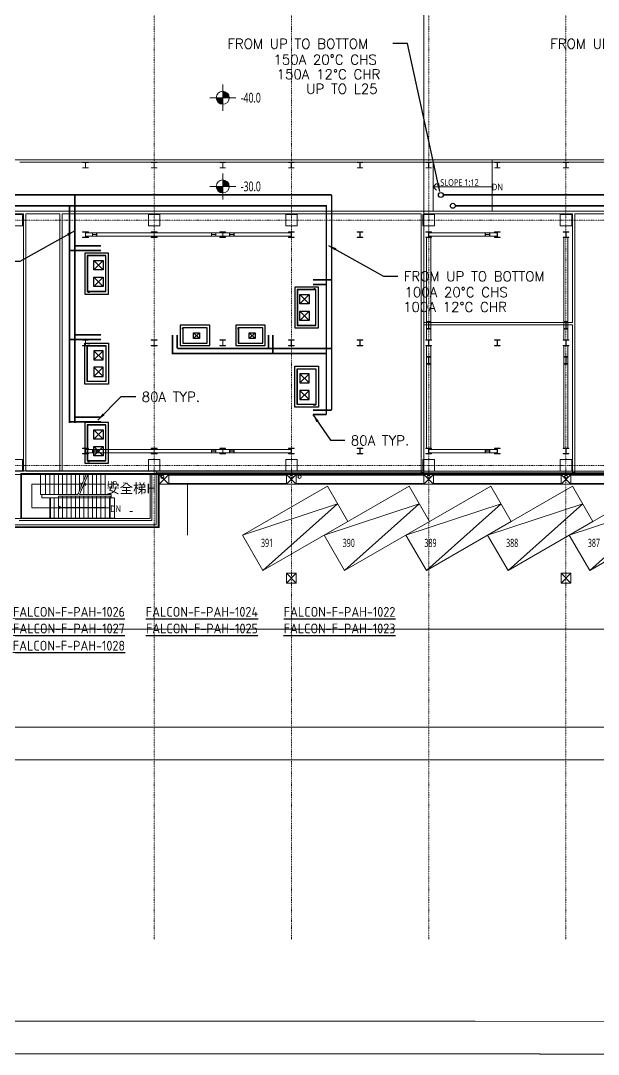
# Model space of a CAD drawing. Extents: x -76427 to 292734, y -42117 to 131250.
# Drawn here: x 68632 to 103981, y -36046 to 27216 of the extents above; entities that cross this region are included whole.
import ezdxf
from ezdxf.enums import TextEntityAlignment as Align

# ---------------------------------------------------------------- set-up
doc = ezdxf.new("R2010")
doc.units = 0
doc.header["$LTSCALE"] = 10
for name, pattern in [('H12PL1$0$CENTERK4', [0.3582, 0.3333, -0.0083, 0.0083, -0.0083]), ('H12PL1$0$JJP_三點線', [0.9, 0.3, -0.15, 0, -0.15, 0, -0.15, 0, -0.15]), ('H12PL1$0$JJP_虛線(退縮線、投影線、地下室範圍、非屬本工程、圖面分區)', [0.45, 0.3, -0.15]), ('H12PL1$0$虛線', [0.846667, 0.423333, -0.423333]), ('XFM2Q05-200k$0$XFM2Q30$0$CENTER', [2, 1.25, -0.25, 0.25, -0.25])]:
    doc.linetypes.add(name, pattern=pattern)
for name, color, linetype in [('H12PL1$0$A-LABEL-HIGH.200K', 252, 'Continuous'), ('H12PL1$0$A-OBJE-2D.200K', 252, 'Continuous'), ('H12PL1$0$A-OBJE-MEP', 252, 'Continuous'), ('H12PL1$0$A-STRS', 252, 'Continuous'), ('H12PL1$0$A-TEXT', 252, 'Continuous'), ('H12PL1$0$A-WALL-EX', 252, 'Continuous'), ('H12PL1$0$A-WALL-IN', 252, 'Continuous'), ('H12PL1$0$A-WALL-IN.200K', 252, 'Continuous'), ('H12PL1$0$A-ZONE', 252, 'Continuous'), ('H12PL1$0$Hattch', 252, 'Continuous'), ('H12PL1$0$L10_14_DOURO', 252, 'Continuous'), ('H12PL1$0$L10_14_DRAN', 252, 'Continuous'), ('H12PL1$0$L10_14_KABE1', 252, 'Continuous'), ('H12PL1$0$L10_14_PKG', 252, 'Continuous'), ('H12PL1$0$L10_14_PKG-NN', 252, 'Continuous'), ('H12PL1$0$L10_14_SIKICHI', 252, 'Continuous'), ('H12PL1$0$L10_14_SITE', 252, 'Continuous'), ('H12PL1$0$L10_14_SUGATA3', 252, 'Continuous'), ('H12PL1$0$S-BEAM-SHOW.200K', 252, 'Continuous'), ('H12PL1$0$S-COL', 252, 'Continuous'), ('H12PL1$0$S-COL.200K', 252, 'Continuous'), ('H12PL1$0$S-FNDN', 252, 'Continuous'), ('H12PL1$0$S-GRID', 252, 'Continuous'), ('H12PL1$0$S-SLAB-SHOW', 252, 'Continuous'), ('H12PL1$0$S-SLAB-SHOW.200K', 252, 'Continuous'), ('H12PL1$0$S-WALL', 252, 'Continuous'), ('XFM2P05-200k$0$M-PIPE-CHWR22', 110, 'Continuous'), ('XFM2P05-200k$0$M-PIPE-CHWS12', 200, 'Continuous'), ('XFM2P05-200k$0$M-PIPE-TEXT', 3, 'Continuous'), ('XFM2P05-200k$0$M-PIPE-TEXT-ARROR', 91, 'Continuous'), ('XFM2Q05-200k$0$M-HVAC-EQUP-TEXT', 4, 'Continuous'), ('XFM2Q05-200k$0$XFM2Q30$0$COL', 8, 'XFM2Q05-200k$0$XFM2Q30$0$CENTER'), ('XFM2Q05-200k$0$XFM2Q30$0$FOUND', 3, 'Continuous'), ('XFM2Q05-200k$0$XFM2Q30$0$M-HVAC-CEQPM', 22, 'Continuous'), ('XFM2Q05-200k$0$XFM2Q30$0$M-HVAC-EQPM', 22, 'Continuous')]:
    doc.layers.add(name, color=color, linetype=linetype)
doc.styles.add('H12PL1$0$Standard', font='', dxfattribs={"width": 0.8})
doc.styles.add('XFM2P05-200k$0$aa-txt', font='simplex.shx', dxfattribs={"bigfont": 'china.shx'})
doc.styles.add('XFM2Q05-200k$0$AA-TXT', font='isocp.shx', dxfattribs={"width": 0.8, "bigfont": 'china.shx'})
doc.styles.get('H12PL1$0$Standard').set_extended_font_data('Microsoft JhengHei')
doc.dimstyles.new('XFM2P05-200k$0$adim-200', dxfattribs={"dimscale": 200, "dimtxt": 0.3, "dimasz": 2.5, "dimexe": 0.1, "dimexo": 0.5, "dimgap": 0.15, "dimtad": 0, "dimdec": 4, "dimzin": 3, "dimdsep": 46, "dimtxsty": 'XFM2P05-200k$0$aa-txt', "dimcen": 2.5, "dimclrd": 256, "dimclre": 256, "dimclrt": 256, "dimadec": 0, "dimazin": 0, "dimtfac": 1, "dimtdec": 4, "dimtmove": 0, "dimatfit": 3, "dimfxl": 1, "dimtolj": 1, "dimtzin": 0, "dimarcsym": 0})

# ---------------------------------------------------------------- blocks, each defined once
blk = doc.blocks.new('H12PL1')
at = {"layer": 'H12PL1$0$Hattch', "linetype": 'Continuous', "lineweight": 0}
for points in [[(81000, 22500), (81400, 22500), (81369.55, 22653.07), (81282.84, 22782.84), (81153.07, 22869.55), (81000, 22900)], [(81000, 22500), (80600, 22500), (80630.45, 22346.93), (80717.16, 22217.16), (80846.93, 22130.45), (81000, 22100)], [(81000, 17071.41), (81400, 17071.41), (81369.55, 17224.48), (81282.84, 17354.25), (81153.07, 17440.96), (81000, 17471.41)], [(81000, 17071.41), (80600, 17071.41), (80630.45, 16918.33), (80717.16, 16788.56), (80846.93, 16701.85), (81000, 16671.41)]]:
    blk.add_hatch(color=256, dxfattribs=at).paths.add_polyline_path(points)
at = {"layer": 'H12PL1$0$A-LABEL-HIGH.200K', "lineweight": 0}
for p, q in [((81000, 21700), (81000, 23300)), ((80200, 22500), (81800, 22500)), ((81000, 16271.41), (81000, 17871.41)), ((80200, 17071.41), (81800, 17071.41))]:
    blk.add_line(p, q, dxfattribs=at)
for centre in [(81000, 22500), (81000, 17071.41)]:
    blk.add_circle(centre, 400, dxfattribs=at)
at = {"layer": 'H12PL1$0$A-OBJE-2D.200K', "lineweight": 0}
for q in [(94075, 17250), (94075, 16850)]:
    blk.add_line((93875, 17050), q, dxfattribs=at)
at = {"layer": 'H12PL1$0$A-OBJE-2D.200K', "lineweight": 0, "flags": 128}
blk.add_lwpolyline([(93875, 17050), (97475, 17050)], dxfattribs=at)
at = {"layer": 'H12PL1$0$A-OBJE-MEP', "lineweight": 0, "flags": 128}
for points in [[(77395, -700, 1), (77205, -700, 1)], [(85795, -700, 1), (85605, -700, 1)], [(93695, -700, 1), (93505, -700, 1)], [(102095, -700, 1), (101905, -700, 1)]]:
    blk.add_lwpolyline(points, format="xyb", close=True, dxfattribs=at)
at = {"layer": 'H12PL1$0$A-OBJE-MEP', "lineweight": 0}
for centre in [(77300, -700), (85700, -700), (93600, -700), (102000, -700)]:
    blk.add_circle(centre, 100, dxfattribs=at)
at = {"layer": 'H12PL1$0$A-STRS', "linetype": 'H12PL1$0$虛線', "lineweight": 0}
for p, q in [((68680, -3230), (68680, -530)), ((68680, -530), (69853.32, -530)), ((69853.32, -530), (70160, -530)), ((70160, -530), (72651.69, -530)), ((70160, -1780), (69930, -1780)), ((69930, -1780), (69930, -1980)), ((72131.69, -1780), (70160, -1780)), ((69930, -1980), (70420, -1980)), ((70420, -1980), (74060, -1980)), ((70420, -3230), (68680, -3230)), ((74060, -3230), (70420, -3230))]:
    blk.add_line(p, q, dxfattribs=at)
at = {"layer": 'H12PL1$0$A-STRS', "linetype": 'H12PL1$0$JJP_虛線(退縮線、投影線、地下室範圍、非屬本工程、圖面分區)', "lineweight": 0}
for p, q in [((68680, -3230), (68680, -530)), ((68680, -530), (70160, -530)), ((69853.32, -1780), (69853.32, -530)), ((70160, -530), (70160, -1780)), ((70160, -530), (70160, -1780)), ((70160, -530), (70160, -1780)), ((70160, -1780), (70160, -530)), ((70160, -530), (70420, -530)), ((70160, -530), (70160, -1780)), ((70420, -530), (70420, -1780)), ((70420, -1780), (70420, -530)), ((70420, -530), (70680, -530)), ((70420, -530), (70420, -1780)), ((70680, -530), (70680, -1780)), ((70680, -1780), (70680, -530)), ((70680, -530), (70940, -530)), ((70680, -530), (70680, -1780)), ((70940, -530), (70940, -1780)), ((70940, -1780), (70940, -530)), ((70940, -530), (71200, -530)), ((70940, -530), (70940, -1780)), ((71200, -530), (71200, -1780)), ((71200, -1780), (71200, -530)), ((71200, -530), (71460, -530)), ((71200, -530), (71200, -1780)), ((71460, -530), (71460, -1780)), ((71460, -1780), (71460, -530)), ((71460, -530), (71720, -530)), ((71460, -530), (71460, -1780)), ((71720, -530), (71720, -1780)), ((71720, -1780), (71720, -530)), ((71720, -530), (71980, -530)), ((71720, -530), (71720, -1780)), ((71980, -530), (71980, -1780)), ((71980, -1780), (71980, -530)), ((71980, -530), (72240, -530)), ((71980, -530), (71980, -1780)), ((72651.69, -530), (72131.69, -1780)), ((72240, -530), (72240, -1519.64)), ((72240, -1519.64), (72240, -530)), ((72240, -530), (72500, -530)), ((72240, -530), (72240, -1519.64)), ((72500, -530), (72500, -894.65)), ((72500, -894.65), (72500, -530)), ((72500, -530), (72651.69, -530)), ((72500, -530), (72500, -894.65)), ((73535.65, -1780), (73535.65, -530)), ((70160, -1155), (69305, -1155)), ((69305, -1155), (69305, -2605)), ((72391.69, -1155), (70160, -1155)), ((72291.69, -1080), (72391.69, -1155)), ((72391.69, -1155), (72291.69, -1230)), ((69930, -1780), (69853.32, -1780)), ((70160, -1780), (69930, -1780)), ((69930, -1780), (69930, -1980)), ((70420, -1780), (70160, -1780)), ((70680, -1780), (70420, -1780)), ((70940, -1780), (70680, -1780)), ((71200, -1780), (70940, -1780)), ((71196.44, -1880), (71196.44, -3260)), ((71460, -1780), (71200, -1780)), ((71720, -1780), (71460, -1780)), ((71980, -1780), (71720, -1780)), ((72131.69, -1780), (71980, -1780)), ((73800, -1880), (74108.44, -1880)), ((74108.44, -1880), (74108.44, -3260)), ((69930, -1980), (70420, -1980)), ((70420, -3230), (70420, -1980)), ((70420, -3230), (70420, -1980)), ((70420, -1980), (70420, -3230)), ((70420, -3230), (70420, -1980)), ((70420, -1980), (70680, -1980)), ((70466.68, -3230), (70466.68, -1980)), ((70680, -3230), (70680, -1980)), ((70680, -1980), (70680, -3230)), ((70680, -3230), (70680, -1980)), ((70680, -1980), (70940, -1980)), ((70940, -3230), (70940, -1980)), ((70940, -1980), (70940, -3230)), ((70940, -3230), (70940, -1980)), ((70940, -1980), (71200, -1980)), ((71200, -3230), (71200, -1980)), ((71200, -1980), (71200, -3230)), ((71200, -3230), (71200, -1980)), ((71200, -1980), (71460, -1980)), ((71460, -3230), (71460, -1980)), ((71460, -1980), (71460, -3230)), ((71460, -3230), (71460, -1980)), ((71460, -1980), (71720, -1980)), ((71720, -3230), (71720, -1980)), ((71720, -1980), (71720, -3230)), ((71720, -3230), (71720, -1980)), ((71720, -1980), (71980, -1980)), ((71980, -3230), (71980, -1980)), ((71980, -1980), (71980, -3230)), ((71980, -3230), (71980, -1980)), ((71980, -1980), (72240, -1980)), ((72240, -3230), (72240, -1980)), ((72240, -1980), (72240, -3230)), ((72240, -3230), (72240, -1980)), ((72240, -1980), (72500, -1980)), ((72500, -3230), (72500, -1980)), ((72500, -1980), (72500, -3230)), ((72500, -3230), (72500, -1980)), ((72500, -1980), (72760, -1980)), ((72760, -3230), (72760, -1980)), ((72760, -1980), (72760, -3230)), ((72760, -3230), (72760, -1980)), ((72760, -1980), (73020, -1980)), ((73020, -3230), (73020, -1980)), ((73020, -1980), (73020, -3230)), ((73020, -3230), (73020, -1980)), ((73020, -1980), (73280, -1980)), ((73280, -3230), (73280, -1980)), ((73280, -1980), (73280, -3230)), ((73280, -3230), (73280, -1980)), ((73280, -1980), (73540, -1980)), ((73540, -3230), (73540, -1980)), ((73540, -1980), (73540, -3230)), ((73540, -3230), (73540, -1980)), ((73540, -1980), (73800, -1980)), ((73800, -3230), (73800, -1980)), ((73800, -1980), (73800, -3230)), ((73800, -3230), (73800, -1980)), ((73800, -1980), (74060, -1980)), ((74060, -1980), (74366.68, -1980)), ((74060, -3230), (74060, -1980)), ((74060, -1980), (74060, -3230)), ((74366.68, -1980), (74366.68, -3230)), ((69305, -2605), (70420, -2605)), ((70420, -2605), (73800, -2605)), ((73800, -2605), (74060, -2605)), ((70420, -3230), (68680, -3230)), ((70680, -3230), (70420, -3230)), ((70940, -3230), (70680, -3230)), ((71200, -3230), (70940, -3230)), ((71460, -3230), (71200, -3230)), ((71720, -3230), (71460, -3230)), ((71980, -3230), (71720, -3230)), ((72240, -3230), (71980, -3230)), ((72500, -3230), (72240, -3230)), ((72760, -3230), (72500, -3230)), ((73020, -3230), (72760, -3230)), ((73280, -3230), (73020, -3230)), ((73540, -3230), (73280, -3230)), ((73800, -3230), (73540, -3230)), ((74060, -3230), (73800, -3230)), ((74108.44, -3260), (73800, -3260)), ((74366.68, -3230), (74060, -3230))]:
    blk.add_line(p, q, dxfattribs=at)
at = {"layer": 'H12PL1$0$A-STRS', "lineweight": 0}
for p, q in [((72760, -530), (72240, -1780)), ((72760, -530), (73800, -530)), ((72760, -530), (72760, -1780)), ((72760, -1780), (72760, -530)), ((72760, -530), (73020, -530)), ((72760, -530), (72760, -1780)), ((73020, -530), (73020, -1780)), ((73020, -1780), (73020, -530)), ((73020, -530), (73280, -530)), ((73020, -530), (73020, -1780)), ((73280, -530), (73280, -1780)), ((73280, -1780), (73280, -530)), ((73280, -530), (73540, -530)), ((73280, -530), (73280, -1780)), ((73540, -530), (73540, -1780)), ((73540, -1780), (73540, -530)), ((73540, -530), (73800, -530)), ((73540, -530), (73540, -1780)), ((73800, -530), (73800, -1780)), ((73800, -530), (73800, -1780)), ((72500, -1155), (72600, -1080)), ((72500, -1155), (72500, -1780)), ((72500, -1780), (72500, -1155)), ((72500, -1155), (72500, -1780)), ((73540, -1155), (72500, -1155)), ((72600, -1230), (72500, -1155)), ((73800, -1155), (73540, -1155)), ((70940, -3260), (70940, -1880)), ((70940, -1880), (73800, -1880)), ((70940, -3260), (70940, -1880)), ((70940, -1880), (71200, -1880)), ((71200, -3260), (71200, -1880)), ((71200, -1880), (71200, -3260)), ((71200, -3260), (71200, -1880)), ((71200, -1880), (71460, -1880)), ((71460, -3260), (71460, -1880)), ((71460, -1880), (71460, -3260)), ((71460, -3260), (71460, -1880)), ((71460, -1880), (71720, -1880)), ((71720, -3260), (71720, -1880)), ((71720, -1880), (71720, -3260)), ((71720, -3260), (71720, -1880)), ((71720, -1880), (71980, -1880)), ((71980, -3260), (71980, -1880)), ((71980, -1880), (71980, -3260)), ((71980, -3260), (71980, -1880)), ((71980, -1880), (72240, -1880)), ((73800, -1780), (72240, -1780)), ((72500, -1780), (72240, -1780)), ((72240, -3260), (72240, -1880)), ((72240, -1880), (72240, -3260)), ((72240, -3260), (72240, -1880)), ((72240, -1880), (72500, -1880)), ((72760, -1780), (72500, -1780)), ((72500, -3260), (72500, -1880)), ((72500, -1880), (72500, -3260)), ((72500, -3260), (72500, -1880)), ((72500, -1880), (72760, -1880)), ((73020, -1780), (72760, -1780)), ((72760, -3260), (72760, -1880)), ((72760, -1880), (72760, -3260)), ((72760, -3260), (72760, -1880)), ((72760, -1880), (73020, -1880)), ((73280, -1780), (73020, -1780)), ((73020, -3260), (73020, -1880)), ((73020, -1880), (73020, -3260)), ((73020, -3260), (73020, -1880)), ((73020, -1880), (73280, -1880)), ((73540, -1780), (73280, -1780)), ((73280, -3260), (73280, -1880)), ((73280, -1880), (73280, -3260)), ((73280, -3260), (73280, -1880)), ((73280, -1880), (73540, -1880)), ((73800, -1780), (73540, -1780)), ((73540, -3260), (73540, -1880)), ((73540, -1880), (73540, -3260)), ((73540, -3260), (73540, -1880)), ((73540, -1880), (73800, -1880)), ((73800, -3260), (73800, -1880)), ((73800, -1880), (73800, -3260)), ((70940, -2570), (71040, -2495)), ((70940, -2570), (71200, -2570)), ((71040, -2645), (70940, -2570)), ((71200, -2570), (73540, -2570)), ((73540, -2570), (73800, -2570)), ((73800, -3260), (70940, -3260)), ((71200, -3260), (70940, -3260)), ((71460, -3260), (71200, -3260)), ((71720, -3260), (71460, -3260)), ((71980, -3260), (71720, -3260)), ((72240, -3260), (71980, -3260)), ((72500, -3260), (72240, -3260)), ((72760, -3260), (72500, -3260)), ((73020, -3260), (72760, -3260)), ((73280, -3260), (73020, -3260)), ((73540, -3260), (73280, -3260)), ((73800, -3260), (73540, -3260))]:
    blk.add_line(p, q, dxfattribs=at)
at = {"layer": 'H12PL1$0$A-STRS', "lineweight": 0, "flags": 128}
for points in [[(73800, -1180, -1), (73800, -1130, -1)], [(73800, -2595, -1), (73800, -2545, -1)]]:
    blk.add_lwpolyline(points, format="xyb", close=True, dxfattribs=at)
at = {"layer": 'H12PL1$0$A-WALL-EX', "lineweight": 0}
for p, q in [((77050, -350), (76930, -350)), ((76930, -350), (76930, -465)), ((77050, -350), (76930, -350)), ((76930, -465), (77050, -465)), ((76930, -465), (77050, -465)), ((126700, -465), (77050, -465))]:
    blk.add_line(p, q, dxfattribs=at)
at = {"layer": 'H12PL1$0$A-WALL-EX', "lineweight": 0, "flags": 128}
for points in [[(76930, -350), (76930, -3640)], [(77050, -350), (76930, -350)], [(126735, -350), (77050, -350)], [(77050, -500), (77050, -465)], [(77050, -3640), (77050, -465)], [(77050, -500), (126700, -500)], [(77050, -500), (126700, -500)], [(77050, -500), (126700, -500)], [(77050, -500), (126700, -500)], [(77050, -500), (126700, -500)], [(77050, -500), (126700, -500)], [(77050, -500), (126700, -500)], [(77050, -500), (126700, -500)], [(68150, -3760), (77050, -3760)], [(76930, -3640), (68270, -3640)], [(77050, -3760), (77050, -3640)]]:
    blk.add_lwpolyline(points, dxfattribs=at)
at = {"layer": 'H12PL1$0$A-WALL-IN', "lineweight": 0, "flags": 128}
for points in [[(68650, -3259.5), (68650, -500)], [(68650, -500), (76549.5, -500)], [(68800, -350), (68750, -350)], [(76450, -350), (68950, -350)], [(76549.5, -500), (76549.5, -3259.5)], [(76662.5, -3372.5), (76662.5, -500)], [(76662.5, -500), (76930, -500)], [(76930, -500), (76930, -350)], [(68537, -3372.5), (68650, -3372.5)], [(76549.5, -3259.5), (68650, -3259.5)], [(68650, -3372.5), (76549.5, -3372.5)], [(76662.5, -3372.5), (76549.5, -3372.5)]]:
    blk.add_lwpolyline(points, dxfattribs=at)
at = {"layer": 'H12PL1$0$A-WALL-IN.200K', "lineweight": 0, "flags": 128}
for points in [[(243150, 18700), (39500, 18700)], [(68575, 18550), (72425, 18550)], [(72775, 18550), (76625, 18550)], [(76975, 18550), (80825, 18550)], [(81175, 18550), (85025, 18550)], [(85375, 18550), (89225, 18550)], [(89575, 18550), (93425, 18550)], [(93775, 18550), (97625, 18550)], [(97975, 18550), (101825, 18550)], [(102175, 18550), (106025, 18550)], [(167450, 15550), (42650, 15550)], [(42800, 15400), (68800, 15400)], [(68800, 15400), (68800, -350)], [(68950, 15400), (71025, 15400)], [(68950, -350), (68950, 15400)], [(71025, 15400), (71025, -330)], [(71175, 15400), (93150, 15400)], [(71175, -330), (71175, 15400)], [(93150, 15400), (93150, -440)], [(93300, 15400), (102400, 15400)], [(93300, 15350), (93300, 15400)], [(102400, 15400), (102400, 8750)], [(102550, 15400), (167450, 15400)], [(102550, -440), (102550, 15400)], [(93300, 8750), (93300, 14650)], [(102400, 8750), (93300, 8750)], [(93300, 8600), (102400, 8600)], [(93300, 350), (93300, 8600)], [(102400, 8600), (102400, -440)], [(71025, -330), (71175, -330)], [(93150, -440), (93300, -440)], [(93300, -440), (93300, -350)], [(102400, -440), (102550, -440)]]:
    blk.add_lwpolyline(points, dxfattribs=at)
at = {"layer": 'H12PL1$0$L10_14_DOURO', "lineweight": 0}
for p, q in [((263350.86, -18066.2), (-720.36, -18001.66)), ((96439.32, -34025.4), (10639.33, -34004.43)), ((182239.32, -34046.38), (96439.32, -34025.4))]:
    blk.add_line(p, q, dxfattribs=at)
at = {"layer": 'H12PL1$0$L10_14_DRAN', "lineweight": 0}
for centre in [(77300, -700), (85200, -700), (93600, -700), (102000, -700)]:
    blk.add_circle(centre, 100, dxfattribs=at)
at = {"layer": 'H12PL1$0$L10_14_KABE1', "lineweight": 0}
for p, q in [((126650, -550), (77100, -550)), ((77100, -550), (77100, -3810)), ((68100, -3810), (77100, -3810))]:
    blk.add_line(p, q, dxfattribs=at)
at = {"layer": 'H12PL1$0$L10_14_PKG', "lineweight": 0, "flags": 128}
for points in [[(83456.49, -6441.61), (88652.64, -3441.61), (87402.64, -1276.55), (82206.49, -4276.55)], [(88456.49, -6441.61), (93652.64, -3441.61), (92402.64, -1276.55), (87206.49, -4276.55)], [(93456.49, -6441.61), (98652.64, -3441.61), (97402.64, -1276.55), (92206.49, -4276.55)], [(98456.49, -6441.61), (103652.64, -3441.61), (102402.64, -1276.55), (97206.49, -4276.55)], [(103456.49, -6441.61), (108652.64, -3441.61), (107402.64, -1276.55), (102206.49, -4276.55)]]:
    blk.add_lwpolyline(points, close=True, dxfattribs=at)
for points in [[(83456.49, -6441.61), (88027.64, -2359.08), (82206.49, -4276.55)], [(88456.49, -6441.61), (93027.64, -2359.08), (87206.49, -4276.55)], [(93456.49, -6441.61), (98027.64, -2359.08), (92206.49, -4276.55)], [(98456.49, -6441.61), (103027.64, -2359.08), (97206.49, -4276.55)], [(103456.49, -6441.61), (108027.64, -2359.08), (102206.49, -4276.55)]]:
    blk.add_lwpolyline(points, dxfattribs=at)
at = {"layer": 'H12PL1$0$L10_14_SIKICHI', "linetype": 'H12PL1$0$CENTERK4', "lineweight": 0}
for p, q in [((263352.82, -10066.2), (-23200, -9996.16)), ((263351.35, -16066.2), (-23200, -15996.16)), ((263351.35, -16066.2), (-14000, -15998.41)), ((96438.83, -36025.4), (10638.84, -36004.43)), ((182238.83, -36046.38), (96438.83, -36025.4))]:
    blk.add_line(p, q, dxfattribs=at)
at = {"layer": 'H12PL1$0$L10_14_SITE', "lineweight": 0}
blk.add_line((78850, -4276.55), (78850, -1150), dxfattribs=at)
at = {"layer": 'H12PL1$0$L10_14_SUGATA3', "lineweight": 0}
for p, q in [((77100, -550), (77700, -1150)), ((77100, -1150), (77700, -550)), ((77700, -600), (84900, -600)), ((84900, -1150), (85500, -550)), ((84900, -550), (85500, -1150)), ((85500, -600), (93300, -600)), ((93300, -1150), (93900, -550)), ((93300, -550), (93900, -1150)), ((93900, -600), (101700, -600)), ((101700, -1150), (102300, -550)), ((101700, -550), (102300, -1150)), ((102300, -600), (110100, -600)), ((77700, -1100), (84900, -1100)), ((77700, -1150), (126050, -1150)), ((85500, -1100), (93300, -1100)), ((93900, -1100), (101700, -1100)), ((102300, -1100), (110100, -1100)), ((84900, -7200), (85500, -6600)), ((84900, -6600), (85500, -7200)), ((101700, -6600), (102300, -7200)), ((101700, -7200), (102300, -6600))]:
    blk.add_line(p, q, dxfattribs=at)
at = {"layer": 'H12PL1$0$L10_14_SUGATA3', "lineweight": 0, "flags": 128}
for points in [[(77100, -1150), (77700, -1150), (77700, -550), (77100, -550)], [(84900, -1150), (85500, -1150), (85500, -550), (84900, -550)], [(93300, -1150), (93900, -1150), (93900, -550), (93300, -550)], [(101700, -1150), (102300, -1150), (102300, -550), (101700, -550)], [(84900, -7200), (85500, -7200), (85500, -6600), (84900, -6600)], [(101700, -7200), (102300, -7200), (102300, -6600), (101700, -6600)]]:
    blk.add_lwpolyline(points, close=True, dxfattribs=at)
at = {"layer": 'H12PL1$0$S-BEAM-SHOW.200K', "linetype": 'H12PL1$0$JJP_虛線(退縮線、投影線、地下室範圍、非屬本工程、圖面分區)', "lineweight": 0}
for p, q in [((73017.65, 14225), (72600, 14225)), ((72600, 14225), (72600, 14025)), ((73017.65, 14025), (72600, 14025)), ((80582.35, 14225), (81000, 14225)), ((80582.35, 14025), (81000, 14025)), ((81417.65, 14225), (81000, 14225)), ((81417.65, 14025), (81000, 14025)), ((97340.01, 14225), (97800, 14225)), ((97340.01, 14025), (97800, 14025)), ((97800, 14025), (97800, 14225)), ((93475, 8333.91), (93475, 7675)), ((93725, 8333.91), (93725, 7675)), ((101875, 8333.91), (101875, 7675)), ((102125, 8333.91), (102125, 7675)), ((93475, 7675), (93725, 7675)), ((101875, 7675), (102125, 7675)), ((93475, 6666.09), (93475, 7325)), ((93725, 7325), (93475, 7325)), ((93725, 6666.09), (93725, 7325)), ((101875, 6666.09), (101875, 7325)), ((102125, 7325), (101875, 7325)), ((102125, 6666.09), (102125, 7325)), ((73017.65, 975), (72600, 975)), ((72600, 975), (72600, 775)), ((73017.65, 775), (72600, 775)), ((80582.35, 975), (81000, 975)), ((80582.35, 775), (81000, 775)), ((81417.65, 975), (81000, 975)), ((81417.65, 775), (81000, 775)), ((97340.01, 975), (97800, 975)), ((97340.01, 775), (97800, 775)), ((97800, 775), (97800, 975))]:
    blk.add_line(p, q, dxfattribs=at)
at = {"layer": 'H12PL1$0$S-BEAM-SHOW.200K', "lineweight": 0}
for p, q in [((76800, 14225), (73017.65, 14225)), ((73034.45, 14225), (73017.65, 14225)), ((73017.65, 14225), (73017.65, 14025)), ((76800, 14025), (73017.65, 14025)), ((73017.65, 14025), (73034.45, 14025)), ((73034.45, 14135), (73034.45, 14225)), ((73036.91, 14130.76), (73034.45, 14135)), ((73034.45, 14115), (73036.91, 14119.24)), ((73034.45, 14025), (73034.45, 14115)), ((73042.85, 14129), (73036.91, 14130.76)), ((73036.91, 14119.24), (73042.85, 14121)), ((73272.46, 14129), (73042.85, 14129)), ((73042.85, 14121), (73272.46, 14121)), ((73278.4, 14130.76), (73272.46, 14129)), ((73272.46, 14121), (73278.4, 14119.24)), ((73280.86, 14135), (73278.4, 14130.76)), ((73278.4, 14119.24), (73280.86, 14115)), ((73297.66, 14225), (73280.86, 14225)), ((73280.86, 14225), (73280.86, 14135)), ((73280.86, 14115), (73280.86, 14025)), ((73280.86, 14025), (73297.66, 14025)), ((73297.66, 14025), (73297.66, 14225)), ((76800, 14225), (80582.35, 14225)), ((76800, 14025), (80582.35, 14025)), ((80319.14, 14225), (80302.34, 14225)), ((80302.34, 14225), (80302.34, 14025)), ((80302.34, 14025), (80319.14, 14025)), ((80319.14, 14135), (80319.14, 14225)), ((80321.6, 14130.76), (80319.14, 14135)), ((80319.14, 14115), (80321.6, 14119.24)), ((80319.14, 14025), (80319.14, 14115)), ((80327.54, 14129), (80321.6, 14130.76)), ((80321.6, 14119.24), (80327.54, 14121)), ((80557.15, 14129), (80327.54, 14129)), ((80327.54, 14121), (80557.15, 14121)), ((80563.09, 14130.76), (80557.15, 14129)), ((80557.15, 14121), (80563.09, 14119.24)), ((80565.55, 14135), (80563.09, 14130.76)), ((80563.09, 14119.24), (80565.55, 14115)), ((80582.35, 14225), (80565.55, 14225)), ((80565.55, 14225), (80565.55, 14135)), ((80565.55, 14115), (80565.55, 14025)), ((80565.55, 14025), (80582.35, 14025)), ((80582.35, 14025), (80582.35, 14225)), ((85200, 14225), (81417.65, 14225)), ((81434.45, 14225), (81417.65, 14225)), ((81417.65, 14225), (81417.65, 14025)), ((85200, 14025), (81417.65, 14025)), ((81417.65, 14025), (81434.45, 14025)), ((81434.45, 14135), (81434.45, 14225)), ((81436.91, 14130.76), (81434.45, 14135)), ((81434.45, 14115), (81436.91, 14119.24)), ((81434.45, 14025), (81434.45, 14115)), ((81442.85, 14129), (81436.91, 14130.76)), ((81436.91, 14119.24), (81442.85, 14121)), ((81672.46, 14129), (81442.85, 14129)), ((81442.85, 14121), (81672.46, 14121)), ((81678.4, 14130.76), (81672.46, 14129)), ((81672.46, 14121), (81678.4, 14119.24)), ((81680.86, 14135), (81678.4, 14130.76)), ((81678.4, 14119.24), (81680.86, 14115)), ((81697.66, 14225), (81680.86, 14225)), ((81680.86, 14225), (81680.86, 14135)), ((81680.86, 14115), (81680.86, 14025)), ((81680.86, 14025), (81697.66, 14025)), ((81697.66, 14025), (81697.66, 14225)), ((85200, 14225), (85200, 14025)), ((93475, 13950), (93475, 8333.91)), ((93475, 13950), (93725, 13950)), ((93600, 14225), (97340.01, 14225)), ((93600, 14025), (93600, 14225)), ((93600, 14025), (97340.01, 14025)), ((93725, 13950), (93725, 8333.91)), ((97066.83, 14225), (97049.39, 14225)), ((97049.39, 14225), (97049.39, 14025)), ((97049.39, 14025), (97066.83, 14025)), ((97066.83, 14135), (97066.83, 14225)), ((97069.38, 14130.76), (97066.83, 14135)), ((97066.83, 14115), (97069.38, 14119.24)), ((97066.83, 14025), (97066.83, 14115)), ((97075.55, 14129), (97069.38, 14130.76)), ((97069.38, 14119.24), (97075.55, 14121)), ((97313.85, 14129), (97075.55, 14129)), ((97075.55, 14121), (97313.85, 14121)), ((97320.02, 14130.76), (97313.85, 14129)), ((97313.85, 14121), (97320.02, 14119.24)), ((97322.57, 14135), (97320.02, 14130.76)), ((97320.02, 14119.24), (97322.57, 14115)), ((97340.01, 14225), (97322.57, 14225)), ((97322.57, 14225), (97322.57, 14135)), ((97322.57, 14115), (97322.57, 14025)), ((97322.57, 14025), (97340.01, 14025)), ((97340.01, 14025), (97340.01, 14225)), ((101875, 13950), (101875, 8333.91)), ((101875, 13950), (102125, 13950)), ((102125, 13950), (102125, 8333.91)), ((93725, 8801.98), (93475, 8801.98)), ((93475, 8801.98), (93475, 8764.53)), ((93475, 8764.53), (93594, 8764.53)), ((93475, 8371.36), (93475, 8333.91)), ((93594, 8371.36), (93475, 8371.36)), ((93475, 8333.91), (93725, 8333.91)), ((93594, 8764.53), (93606, 8764.53)), ((93606, 8764.53), (93594, 8764.53)), ((93594, 8764.53), (93594, 8371.36)), ((93594, 8371.36), (93606, 8371.36)), ((93606, 8371.36), (93594, 8371.36)), ((93606, 8764.53), (93725, 8764.53)), ((93606, 8371.36), (93606, 8764.53)), ((93725, 8371.36), (93606, 8371.36)), ((93725, 8764.53), (93725, 8801.98)), ((93725, 8333.91), (93725, 8371.36)), ((102125, 8801.98), (101875, 8801.98)), ((101875, 8801.98), (101875, 8764.53)), ((101875, 8764.53), (101994, 8764.53)), ((101875, 8371.36), (101875, 8333.91)), ((101994, 8371.36), (101875, 8371.36)), ((101875, 8333.91), (102125, 8333.91)), ((101994, 8764.53), (102006, 8764.53)), ((102006, 8764.53), (101994, 8764.53)), ((101994, 8764.53), (101994, 8371.36)), ((101994, 8371.36), (102006, 8371.36)), ((102006, 8371.36), (101994, 8371.36)), ((102006, 8764.53), (102125, 8764.53)), ((102006, 8371.36), (102006, 8764.53)), ((102125, 8371.36), (102006, 8371.36)), ((102125, 8764.53), (102125, 8801.98)), ((102125, 8333.91), (102125, 8371.36)), ((93475, 1050), (93475, 6666.09)), ((93725, 6666.09), (93475, 6666.09)), ((93475, 6666.09), (93475, 6628.64)), ((93475, 6628.64), (93594, 6628.64)), ((93606, 6628.64), (93594, 6628.64)), ((93594, 6628.64), (93594, 6235.47)), ((93594, 6628.64), (93606, 6628.64)), ((93606, 6235.47), (93606, 6628.64)), ((93606, 6628.64), (93725, 6628.64)), ((93725, 1050), (93725, 6666.09)), ((93725, 6628.64), (93725, 6666.09)), ((101875, 1050), (101875, 6666.09)), ((102125, 6666.09), (101875, 6666.09)), ((101875, 6666.09), (101875, 6628.64)), ((101875, 6628.64), (101994, 6628.64)), ((102006, 6628.64), (101994, 6628.64)), ((101994, 6628.64), (101994, 6235.47)), ((101994, 6628.64), (102006, 6628.64)), ((102006, 6235.47), (102006, 6628.64)), ((102006, 6628.64), (102125, 6628.64)), ((102125, 1050), (102125, 6666.09)), ((102125, 6628.64), (102125, 6666.09)), ((93475, 6235.47), (93475, 6198.02)), ((93594, 6235.47), (93475, 6235.47)), ((93475, 6198.02), (93725, 6198.02)), ((93606, 6235.47), (93594, 6235.47)), ((93594, 6235.47), (93606, 6235.47)), ((93725, 6235.47), (93606, 6235.47)), ((93725, 6198.02), (93725, 6235.47)), ((101875, 6235.47), (101875, 6198.02)), ((101994, 6235.47), (101875, 6235.47)), ((101875, 6198.02), (102125, 6198.02)), ((102006, 6235.47), (101994, 6235.47)), ((101994, 6235.47), (102006, 6235.47)), ((102125, 6235.47), (102006, 6235.47)), ((102125, 6198.02), (102125, 6235.47)), ((76800, 975), (73017.65, 975)), ((73034.45, 975), (73017.65, 975)), ((73017.65, 975), (73017.65, 775)), ((76800, 775), (73017.65, 775)), ((73017.65, 775), (73034.45, 775)), ((73034.45, 885), (73034.45, 975)), ((73036.91, 880.76), (73034.45, 885)), ((73034.45, 865), (73036.91, 869.24)), ((73034.45, 775), (73034.45, 865)), ((73042.85, 879), (73036.91, 880.76)), ((73036.91, 869.24), (73042.85, 871)), ((73272.46, 879), (73042.85, 879)), ((73042.85, 871), (73272.46, 871)), ((73278.4, 880.76), (73272.46, 879)), ((73272.46, 871), (73278.4, 869.24)), ((73280.86, 885), (73278.4, 880.76)), ((73278.4, 869.24), (73280.86, 865)), ((73297.66, 975), (73280.86, 975)), ((73280.86, 975), (73280.86, 885)), ((73280.86, 865), (73280.86, 775)), ((73280.86, 775), (73297.66, 775)), ((73297.66, 775), (73297.66, 975)), ((76800, 975), (80582.35, 975)), ((76800, 775), (80582.35, 775)), ((80319.14, 975), (80302.34, 975)), ((80302.34, 975), (80302.34, 775)), ((80302.34, 775), (80319.14, 775)), ((80319.14, 885), (80319.14, 975)), ((80321.6, 880.76), (80319.14, 885)), ((80319.14, 865), (80321.6, 869.24)), ((80319.14, 775), (80319.14, 865)), ((80327.54, 879), (80321.6, 880.76)), ((80321.6, 869.24), (80327.54, 871)), ((80557.15, 879), (80327.54, 879)), ((80327.54, 871), (80557.15, 871)), ((80563.09, 880.76), (80557.15, 879)), ((80557.15, 871), (80563.09, 869.24)), ((80565.55, 885), (80563.09, 880.76)), ((80563.09, 869.24), (80565.55, 865)), ((80582.35, 975), (80565.55, 975)), ((80565.55, 975), (80565.55, 885)), ((80565.55, 865), (80565.55, 775)), ((80565.55, 775), (80582.35, 775)), ((80582.35, 775), (80582.35, 975)), ((85200, 975), (81417.65, 975)), ((81434.45, 975), (81417.65, 975)), ((81417.65, 975), (81417.65, 775)), ((85200, 775), (81417.65, 775)), ((81417.65, 775), (81434.45, 775)), ((81434.45, 885), (81434.45, 975)), ((81436.91, 880.76), (81434.45, 885)), ((81434.45, 865), (81436.91, 869.24)), ((81434.45, 775), (81434.45, 865)), ((81442.85, 879), (81436.91, 880.76)), ((81436.91, 869.24), (81442.85, 871)), ((81672.46, 879), (81442.85, 879)), ((81442.85, 871), (81672.46, 871)), ((81678.4, 880.76), (81672.46, 879)), ((81672.46, 871), (81678.4, 869.24)), ((81680.86, 885), (81678.4, 880.76)), ((81678.4, 869.24), (81680.86, 865)), ((81697.66, 975), (81680.86, 975)), ((81680.86, 975), (81680.86, 885)), ((81680.86, 865), (81680.86, 775)), ((81680.86, 775), (81697.66, 775)), ((81697.66, 775), (81697.66, 975)), ((85200, 975), (85200, 775)), ((93725, 1050), (93475, 1050)), ((93600, 975), (97340.01, 975)), ((93600, 775), (93600, 975)), ((93600, 775), (97340.01, 775)), ((97066.83, 975), (97049.39, 975)), ((97049.39, 975), (97049.39, 775)), ((97049.39, 775), (97066.83, 775)), ((97066.83, 885), (97066.83, 975)), ((97069.38, 880.76), (97066.83, 885)), ((97066.83, 865), (97069.38, 869.24)), ((97066.83, 775), (97066.83, 865)), ((97075.55, 879), (97069.38, 880.76)), ((97069.38, 869.24), (97075.55, 871)), ((97313.85, 879), (97075.55, 879)), ((97075.55, 871), (97313.85, 871)), ((97320.02, 880.76), (97313.85, 879)), ((97313.85, 871), (97320.02, 869.24)), ((97322.57, 885), (97320.02, 880.76)), ((97320.02, 869.24), (97322.57, 865)), ((97340.01, 975), (97322.57, 975)), ((97322.57, 975), (97322.57, 885)), ((97322.57, 865), (97322.57, 775)), ((97322.57, 775), (97340.01, 775)), ((97340.01, 775), (97340.01, 975)), ((102125, 1050), (101875, 1050))]:
    blk.add_line(p, q, dxfattribs=at)
at = {"layer": 'H12PL1$0$S-COL', "lineweight": 0, "flags": 128}
for points in [[(68050, 14650), (68750, 14650), (68750, 15350), (68050, 15350)], [(76450, 14650), (77150, 14650), (77150, 15350), (76450, 15350)], [(84850, 14650), (85550, 14650), (85550, 15350), (84850, 15350)], [(93250, 14650), (93950, 14650), (93950, 15350), (93250, 15350)], [(101650, 14650), (102350, 14650), (102350, 15350), (101650, 15350)]]:
    blk.add_lwpolyline(points, close=True, dxfattribs=at)
for points in [[(68270, -350), (68750, -350), (68750, 350), (68050, 350), (68050, -350)], [(77150, -350), (77150, 350), (76450, 350), (76450, -350), (76930, -350)], [(85550, -350), (85550, 350), (84850, 350), (84850, -350)], [(93950, -350), (93950, 350), (93250, 350), (93250, -350)], [(102350, -350), (102350, 350), (101650, 350), (101650, -350)]]:
    blk.add_lwpolyline(points, dxfattribs=at)
at = {"layer": 'H12PL1$0$S-COL.200K', "lineweight": 0, "flags": 128}
for points in [[(72775, 18550), (72775, 18531), (72613, 18531, 0.41421356), (72606, 18524), (72606, 18226, 0.41421356), (72613, 18219), (72775, 18219), (72775, 18200), (72425, 18200), (72425, 18219), (72587, 18219, 0.41421356), (72594, 18226), (72594, 18524, 0.41421356), (72587, 18531), (72425, 18531), (72425, 18550)], [(76975, 18550), (76975, 18531), (76813, 18531, 0.41421356), (76806, 18524), (76806, 18226, 0.41421356), (76813, 18219), (76975, 18219), (76975, 18200), (76625, 18200), (76625, 18219), (76787, 18219, 0.41421356), (76794, 18226), (76794, 18524, 0.41421356), (76787, 18531), (76625, 18531), (76625, 18550)], [(81175, 18550), (81175, 18531), (81013, 18531, 0.41421356), (81006, 18524), (81006, 18226, 0.41421356), (81013, 18219), (81175, 18219), (81175, 18200), (80825, 18200), (80825, 18219), (80987, 18219, 0.41421356), (80994, 18226), (80994, 18524, 0.41421356), (80987, 18531), (80825, 18531), (80825, 18550)], [(85375, 18550), (85375, 18531), (85213, 18531, 0.41421356), (85206, 18524), (85206, 18226, 0.41421356), (85213, 18219), (85375, 18219), (85375, 18200), (85025, 18200), (85025, 18219), (85187, 18219, 0.41421356), (85194, 18226), (85194, 18524, 0.41421356), (85187, 18531), (85025, 18531), (85025, 18550)], [(89575, 18550), (89575, 18531), (89413, 18531, 0.41421356), (89406, 18524), (89406, 18226, 0.41421356), (89413, 18219), (89575, 18219), (89575, 18200), (89225, 18200), (89225, 18219), (89387, 18219, 0.41421356), (89394, 18226), (89394, 18524, 0.41421356), (89387, 18531), (89225, 18531), (89225, 18550)], [(93775, 18550), (93775, 18531), (93613, 18531, 0.41421356), (93606, 18524), (93606, 18226, 0.41421356), (93613, 18219), (93775, 18219), (93775, 18200), (93425, 18200), (93425, 18219), (93587, 18219, 0.41421356), (93594, 18226), (93594, 18524, 0.41421356), (93587, 18531), (93425, 18531), (93425, 18550)], [(97975, 18550), (97975, 18531), (97813, 18531, 0.41421356), (97806, 18524), (97806, 18226, 0.41421356), (97813, 18219), (97975, 18219), (97975, 18200), (97625, 18200), (97625, 18219), (97787, 18219, 0.41421356), (97794, 18226), (97794, 18524, 0.41421356), (97787, 18531), (97625, 18531), (97625, 18550)], [(102175, 18550), (102175, 18531), (102013, 18531, 0.41421356), (102006, 18524), (102006, 18226, 0.41421356), (102013, 18219), (102175, 18219), (102175, 18200), (101825, 18200), (101825, 18219), (101987, 18219, 0.41421356), (101994, 18226), (101994, 18524, 0.41421356), (101987, 18531), (101825, 18531), (101825, 18550)], [(72775, 14300), (72775, 14281), (72613, 14281, 0.41421356), (72606, 14274), (72606, 13976, 0.41421356), (72613, 13969), (72775, 13969), (72775, 13950), (72425, 13950), (72425, 13969), (72587, 13969, 0.41421356), (72594, 13976), (72594, 14274, 0.41421356), (72587, 14281), (72425, 14281), (72425, 14300)], [(76975, 14300), (76975, 14281), (76813, 14281, 0.41421356), (76806, 14274), (76806, 13976, 0.41421356), (76813, 13969), (76975, 13969), (76975, 13950), (76625, 13950), (76625, 13969), (76787, 13969, 0.41421356), (76794, 13976), (76794, 14274, 0.41421356), (76787, 14281), (76625, 14281), (76625, 14300)], [(81175, 14300), (81175, 14281), (81013, 14281, 0.41421356), (81006, 14274), (81006, 13976, 0.41421356), (81013, 13969), (81175, 13969), (81175, 13950), (80825, 13950), (80825, 13969), (80987, 13969, 0.41421356), (80994, 13976), (80994, 14274, 0.41421356), (80987, 14281), (80825, 14281), (80825, 14300)], [(85375, 14300), (85375, 14281), (85213, 14281, 0.41421356), (85206, 14274), (85206, 13976, 0.41421356), (85213, 13969), (85375, 13969), (85375, 13950), (85025, 13950), (85025, 13969), (85187, 13969, 0.41421356), (85194, 13976), (85194, 14274, 0.41421356), (85187, 14281), (85025, 14281), (85025, 14300)], [(89575, 14300), (89575, 14281), (89413, 14281, 0.41421356), (89406, 14274), (89406, 13976, 0.41421356), (89413, 13969), (89575, 13969), (89575, 13950), (89225, 13950), (89225, 13969), (89387, 13969, 0.41421356), (89394, 13976), (89394, 14274, 0.41421356), (89387, 14281), (89225, 14281), (89225, 14300)], [(93775, 14300), (93775, 14281), (93613, 14281, 0.41421356), (93606, 14274), (93606, 13976, 0.41421356), (93613, 13969), (93775, 13969), (93775, 13950), (93425, 13950), (93425, 13969), (93587, 13969, 0.41421356), (93594, 13976), (93594, 14274, 0.41421356), (93587, 14281), (93425, 14281), (93425, 14300)], [(97975, 14300), (97975, 14281), (97813, 14281, 0.41421356), (97806, 14274), (97806, 13976, 0.41421356), (97813, 13969), (97975, 13969), (97975, 13950), (97625, 13950), (97625, 13969), (97787, 13969, 0.41421356), (97794, 13976), (97794, 14274, 0.41421356), (97787, 14281), (97625, 14281), (97625, 14300)], [(102175, 14300), (102175, 14281), (102013, 14281, 0.41421356), (102006, 14274), (102006, 13976, 0.41421356), (102013, 13969), (102175, 13969), (102175, 13950), (101825, 13950), (101825, 13969), (101987, 13969, 0.41421356), (101994, 13976), (101994, 14274, 0.41421356), (101987, 14281), (101825, 14281), (101825, 14300)], [(72775, 7675), (72775, 7656), (72613, 7656, 0.41421356), (72606, 7649), (72606, 7351, 0.41421356), (72613, 7344), (72775, 7344), (72775, 7325), (72425, 7325), (72425, 7344), (72587, 7344, 0.41421356), (72594, 7351), (72594, 7649, 0.41421356), (72587, 7656), (72425, 7656), (72425, 7675)], [(76975, 7675), (76975, 7656), (76813, 7656, 0.41421356), (76806, 7649), (76806, 7351, 0.41421356), (76813, 7344), (76975, 7344), (76975, 7325), (76625, 7325), (76625, 7344), (76787, 7344, 0.41421356), (76794, 7351), (76794, 7649, 0.41421356), (76787, 7656), (76625, 7656), (76625, 7675)], [(81175, 7675), (81175, 7656), (81013, 7656, 0.41421356), (81006, 7649), (81006, 7351, 0.41421356), (81013, 7344), (81175, 7344), (81175, 7325), (80825, 7325), (80825, 7344), (80987, 7344, 0.41421356), (80994, 7351), (80994, 7649, 0.41421356), (80987, 7656), (80825, 7656), (80825, 7675)], [(85375, 7675), (85375, 7656), (85213, 7656, 0.41421356), (85206, 7649), (85206, 7351, 0.41421356), (85213, 7344), (85375, 7344), (85375, 7325), (85025, 7325), (85025, 7344), (85187, 7344, 0.41421356), (85194, 7351), (85194, 7649, 0.41421356), (85187, 7656), (85025, 7656), (85025, 7675)], [(89575, 7675), (89575, 7656), (89413, 7656, 0.41421356), (89406, 7649), (89406, 7351, 0.41421356), (89413, 7344), (89575, 7344), (89575, 7325), (89225, 7325), (89225, 7344), (89387, 7344, 0.41421356), (89394, 7351), (89394, 7649, 0.41421356), (89387, 7656), (89225, 7656), (89225, 7675)], [(93775, 7675), (93775, 7656), (93613, 7656, 0.41421356), (93606, 7649), (93606, 7351, 0.41421356), (93613, 7344), (93775, 7344), (93775, 7325), (93425, 7325), (93425, 7344), (93587, 7344, 0.41421356), (93594, 7351), (93594, 7649, 0.41421356), (93587, 7656), (93425, 7656), (93425, 7675)], [(97975, 7675), (97975, 7656), (97813, 7656, 0.41421356), (97806, 7649), (97806, 7351, 0.41421356), (97813, 7344), (97975, 7344), (97975, 7325), (97625, 7325), (97625, 7344), (97787, 7344, 0.41421356), (97794, 7351), (97794, 7649, 0.41421356), (97787, 7656), (97625, 7656), (97625, 7675)], [(102175, 7675), (102175, 7656), (102013, 7656, 0.41421356), (102006, 7649), (102006, 7351, 0.41421356), (102013, 7344), (102175, 7344), (102175, 7325), (101825, 7325), (101825, 7344), (101987, 7344, 0.41421356), (101994, 7351), (101994, 7649, 0.41421356), (101987, 7656), (101825, 7656), (101825, 7675)], [(72775, 1050), (72775, 1031), (72613, 1031, 0.41421356), (72606, 1024), (72606, 726, 0.41421356), (72613, 719), (72775, 719), (72775, 700), (72425, 700), (72425, 719), (72587, 719, 0.41421356), (72594, 726), (72594, 1024, 0.41421356), (72587, 1031), (72425, 1031), (72425, 1050)], [(76975, 1050), (76975, 1031), (76813, 1031, 0.41421356), (76806, 1024), (76806, 726, 0.41421356), (76813, 719), (76975, 719), (76975, 700), (76625, 700), (76625, 719), (76787, 719, 0.41421356), (76794, 726), (76794, 1024, 0.41421356), (76787, 1031), (76625, 1031), (76625, 1050)], [(81175, 1050), (81175, 1031), (81013, 1031, 0.41421356), (81006, 1024), (81006, 726, 0.41421356), (81013, 719), (81175, 719), (81175, 700), (80825, 700), (80825, 719), (80987, 719, 0.41421356), (80994, 726), (80994, 1024, 0.41421356), (80987, 1031), (80825, 1031), (80825, 1050)], [(85375, 1050), (85375, 1031), (85213, 1031, 0.41421356), (85206, 1024), (85206, 726, 0.41421356), (85213, 719), (85375, 719), (85375, 700), (85025, 700), (85025, 719), (85187, 719, 0.41421356), (85194, 726), (85194, 1024, 0.41421356), (85187, 1031), (85025, 1031), (85025, 1050)], [(89575, 1050), (89575, 1031), (89413, 1031, 0.41421356), (89406, 1024), (89406, 726, 0.41421356), (89413, 719), (89575, 719), (89575, 700), (89225, 700), (89225, 719), (89387, 719, 0.41421356), (89394, 726), (89394, 1024, 0.41421356), (89387, 1031), (89225, 1031), (89225, 1050)], [(93775, 1050), (93775, 1031), (93613, 1031, 0.41421356), (93606, 1024), (93606, 726, 0.41421356), (93613, 719), (93775, 719), (93775, 700), (93425, 700), (93425, 719), (93587, 719, 0.41421356), (93594, 726), (93594, 1024, 0.41421356), (93587, 1031), (93425, 1031), (93425, 1050)], [(97975, 1050), (97975, 1031), (97813, 1031, 0.41421356), (97806, 1024), (97806, 726, 0.41421356), (97813, 719), (97975, 719), (97975, 700), (97625, 700), (97625, 719), (97787, 719, 0.41421356), (97794, 726), (97794, 1024, 0.41421356), (97787, 1031), (97625, 1031), (97625, 1050)], [(102175, 1050), (102175, 1031), (102013, 1031, 0.41421356), (102006, 1024), (102006, 726, 0.41421356), (102013, 719), (102175, 719), (102175, 700), (101825, 700), (101825, 719), (101987, 719, 0.41421356), (101994, 726), (101994, 1024, 0.41421356), (101987, 1031), (101825, 1031), (101825, 1050)]]:
    blk.add_lwpolyline(points, format="xyb", close=True, dxfattribs=at)
at = {"layer": 'H12PL1$0$S-FNDN', "lineweight": 0, "flags": 128}
for points in [[(119350, 90550), (43500, 90550), (43500, 74700), (93300, 74700), (93300, -550), (119350, -550), (119350, 45300), (110700, 45300), (110700, 50030), (119350, 50030)], [(43500, 74700), (18300, 74700), (18300, 15000), (18125, 15000), (18125, -550), (93300, -550), (93300, 74700)]]:
    blk.add_lwpolyline(points, close=True, dxfattribs=at)
at = {"layer": 'H12PL1$0$S-GRID', "linetype": 'H12PL1$0$JJP_三點線', "lineweight": 0}
for p, q in [((76800, 128250), (76800, -28000)), ((85200, 128250), (85200, -28000)), ((93600, 128250), (93600, -28000)), ((102000, 128250), (102000, -28000)), ((-29000, 15000), (289600, 15000)), ((-29000, 0), (289600, 0)), ((76800, -28000), (76800, -29000)), ((85200, -28000), (85200, -29000)), ((93600, -28000), (93600, -29000)), ((102000, -28000), (102000, -29000))]:
    blk.add_line(p, q, dxfattribs=at)
at = {"layer": 'H12PL1$0$S-SLAB-SHOW', "lineweight": 0, "flags": 128}
for points in [[(77050, -3760), (68150, -3760), (68150, -3260), (74060, -3260), (74060, -1980), (74160, -1980), (74160, -1780), (73800, -1780), (73800, -500), (77050, -500)], [(76550, -500), (76550, -3260), (74060, -3260), (74060, -1980), (74160, -1980), (74160, -1780), (73800, -1780), (73800, -500)]]:
    blk.add_lwpolyline(points, close=True, dxfattribs=at)
at = {"layer": 'H12PL1$0$S-SLAB-SHOW.200K', "lineweight": 0, "flags": 128}
for points in [[(18450, 10975), (18450, -330), (93300, -330), (93300, 15550), (97475, 15550), (97475, 18700), (39500, 18700), (39500, 10975)], [(97475, 18700), (97475, 15550), (93300, 15550), (93300, -350), (126850, -350), (126850, -2500), (151550, -2500), (151550, -350), (167450, -350), (167450, 15550), (164000, 15550), (164000, 18700)]]:
    blk.add_lwpolyline(points, close=True, dxfattribs=at)
at = {"layer": 'H12PL1$0$S-SLAB-SHOW.200K', "lineweight": 0}
blk.add_lwpolyline([(97475, 15550), (93875, 15550), (93875, 18700), (97475, 18700)], close=True, dxfattribs=at)
at = {"layer": 'H12PL1$0$S-WALL', "lineweight": 0}
for p, q in [((93150, -330), (93150, -550)), ((93150, -550), (93300, -550)), ((93300, -550), (93300, -350)), ((102400, -330), (102400, -550)), ((102400, -550), (102550, -550)), ((102550, -550), (102550, -330))]:
    blk.add_line(p, q, dxfattribs=at)
at = {"layer": 'H12PL1$0$A-LABEL-HIGH.200K', "lineweight": 0, "char_height": 600, "attachment_point": 7, "style": 'H12PL1$0$Standard'}
for s, insert in [('\\A1;{\\W0.68;-40.0}', (82100, 22190.12)), ('\\A1;{\\W0.68;-30.0}', (82100, 16761.52))]:
    blk.add_mtext(s, dxfattribs=dict(at, insert=insert))
at = {"layer": 'H12PL1$0$A-OBJE-2D.200K', "linetype": 'Continuous', "lineweight": 0, "char_height": 400, "style": 'H12PL1$0$Standard'}
for s, insert, attachment_point in [('\\A1;SLOPE 1:12', (94308.51, 17511.89), 1), ('\\A1;DN', (97475, 17033.78), 4)]:
    blk.add_mtext(s, dxfattribs=dict(at, insert=insert, attachment_point=attachment_point))
at = {"layer": 'H12PL1$0$A-TEXT', "linetype": 'Continuous', "lineweight": 0, "char_height": 400, "attachment_point": 4, "style": 'H12PL1$0$Standard'}
for s, insert in [('\\A1;UP', (73929.75, -1151.59)), ('\\A1;DN', (74108.44, -2654.81))]:
    blk.add_mtext(s, dxfattribs=dict(at, insert=insert))
at = {"layer": 'H12PL1$0$A-ZONE', "style": 'H12PL1$0$Standard'}
for s, p in [('安全梯H', (75393.11, -1114.51)), ('-', (75393.11, -2456.4))]:
    blk.add_text(s, height=600, dxfattribs=at).set_placement(p, align=Align.TOP_CENTER)
at = {"layer": 'H12PL1$0$L10_14_PKG-NN', "linetype": 'Continuous', "lineweight": 0, "char_height": 500, "attachment_point": 4, "style": 'H12PL1$0$Standard'}
for s, insert in [('\\A1;{\\W0.56;391}', (83340.31, -4747.71)), ('\\A1;{\\W0.56;390}', (88340.31, -4748.56)), ('\\A1;{\\W0.56;389}', (93340.31, -4748.56)), ('\\A1;{\\W0.56;388}', (98340.31, -4748.56)), ('\\A1;{\\W0.56;387}', (103340.31, -4748.56))]:
    blk.add_mtext(s, dxfattribs=dict(at, insert=insert))
blk = doc.blocks.new('XFM2Q05-200k$0$XFM2Q30$0$A3-PAHU-27600 CMH')
at = {"layer": 'XFM2Q05-200k$0$XFM2Q30$0$FOUND'}
blk.add_lwpolyline([(2005, -1791), (2005, -3241), (4505, -3241), (4505, -1791)], close=True, dxfattribs=at)
at = {"layer": 'XFM2Q05-200k$0$XFM2Q30$0$M-HVAC-EQPM'}
for p, q in [((2115, -2046), (2144, -2046)), ((3030, -2926), (2462, -2358)), ((2462, -2926), (3030, -2358)), ((4048, -2926), (3480, -2358)), ((3480, -2926), (4048, -2358))]:
    blk.add_line(p, q, dxfattribs=at)
for points in [[(2115, -1981), (2115, -2080), (2144, -2080)], [(2115, -1981), (2144, -1981)], [(2155, -2106), (2144, -2106), (2144, -1956), (2155, -1956)]]:
    blk.add_lwpolyline(points, dxfattribs=at)
for points in [[(2155, -1941), (2155, -3091), (4355, -3091), (4355, -1941)], [(2170, -1956), (2170, -3076), (4340, -3076), (4340, -1956)], [(3030, -2926), (2462, -2926), (2462, -2358), (3030, -2358)], [(4048, -2926), (3480, -2926), (3480, -2358), (4048, -2358)]]:
    blk.add_lwpolyline(points, close=True, dxfattribs=at)
blk = doc.blocks.new('XFM2Q05-200k$0$XFM2Q30$0$A$C4D9F7E60')
at = {"layer": 'XFM2Q05-200k$0$XFM2Q30$0$COL', "xscale": 0.1000000000058208, "yscale": 0.1000000000058208, "zscale": 0.1000000000058208, "rotation": 180}
blk.add_blockref('XFM2Q05-200k$0$XFM2Q30$0$A3-PAHU-27600 CMH', (450.5, -179.1), dxfattribs=at)
blk = doc.blocks.new('XFM2Q05-200k$0$XFM2Q30$0$A3-PAHU-6000 CMH')
at = {"layer": 'XFM2Q05-200k$0$XFM2Q30$0$FOUND'}
blk.add_lwpolyline([(2591, -547), (2591, -1797), (4391, -1797), (4391, -547)], close=True, dxfattribs=at)
at = {"layer": 'XFM2Q05-200k$0$XFM2Q30$0$M-HVAC-CEQPM'}
for p, q in [((2721, -749), (2735, -749)), ((3765, -1363), (3405, -1003)), ((3405, -1363), (3765, -1003))]:
    blk.add_line(p, q, dxfattribs=at)
for points in [[(2721, -717), (2721, -766), (2735, -766)], [(2721, -717), (2735, -717)], [(2741, -779), (2735, -779), (2735, -704), (2741, -704)]]:
    blk.add_lwpolyline(points, dxfattribs=at)
for points in [[(2741, -697), (2741, -1647), (4241, -1647), (4241, -697)], [(2748, -704), (2748, -1639), (4233, -1639), (4233, -704)], [(3765, -1363), (3405, -1363), (3405, -1003), (3765, -1003)]]:
    blk.add_lwpolyline(points, close=True, dxfattribs=at)
blk = doc.blocks.new('XFM2Q05-200k')
at = {"yscale": 10, "zscale": 10}
for p, xscale, rotation in [((72550, 12986), 10, 270), ((86853, 8411), 10, 90.00000000000001), ((72550, 4976), -10, 270), ((86853, 6066), -10, 90), ((72550, 2630), 10, 270)]:
    blk.add_blockref('XFM2Q05-200k$0$XFM2Q30$0$A$C4D9F7E60', p, dxfattribs=dict(at, xscale=xscale, rotation=rotation))
at = {"layer": 'XFM2Q05-200k$0$XFM2Q30$0$M-HVAC-EQPM'}
for p in [(75809, 9124), (79209, 9124)]:
    blk.add_blockref('XFM2Q05-200k$0$XFM2Q30$0$A3-PAHU-6000 CMH', p, dxfattribs=at)
at = {"layer": 'XFM2Q05-200k$0$M-HVAC-EQUP-TEXT', "style": 'XFM2Q05-200k$0$AA-TXT'}
for s, p in [('%%UFALCON-F-PAH-1026', (71587, -8966)), ('%%UFALCON-F-PAH-1024', (79725, -8966)), ('%%UFALCON-F-PAH-1022', (88145, -8966)), ('%%UFALCON-F-PAH-1027', (71587, -9983)), ('%%UFALCON-F-PAH-1025', (79725, -9983)), ('%%UFALCON-F-PAH-1023', (88145, -9983)), ('%%UFALCON-F-PAH-1028', (71587, -11037))]:
    blk.add_text(s, height=600, dxfattribs=at).set_placement(p, align=Align.MIDDLE_CENTER)
blk = doc.blocks.new('XFM2P05-200k')
at = {"layer": 'XFM2P05-200k$0$M-PIPE-CHWR22', "const_width": 100}
for points in [[(24226, 16549), (87663, 16549)], [(71944, 16549), (71944, 2589)], [(87663, 16549), (87663, 3386)], [(94481, 16549), (164122, 16549)], [(71944, 13436), (73539, 13436)], [(87663, 11354), (86518, 11354)], [(71944, 7982), (73539, 7982)], [(78210, 7156), (78210, 7975)], [(83790, 7156), (83790, 7975)], [(78228, 7156), (87663, 7156)], [(87663, 3386), (86518, 3386)], [(71944, 2953), (73539, 2953)]]:
    blk.add_lwpolyline(points, dxfattribs=at)
at = {"layer": 'XFM2P05-200k$0$M-PIPE-CHWR22'}
blk.add_circle((94343, 16549), 150, dxfattribs=at)
at = {"layer": 'XFM2P05-200k$0$M-PIPE-CHWS12', "const_width": 100}
for points in [[(87337, 3105), (87337, 15888), (24960, 15888)], [(71617, 15888), (71617, 2589)], [(95227, 15888), (163796, 15888)], [(71617, 13155), (73539, 13155)], [(87337, 11074), (86518, 11074)], [(71617, 7702), (73539, 7702)], [(87337, 6843), (77929, 6843), (77929, 7975)], [(84071, 6829), (84071, 7975)], [(71617, 2673), (73539, 2673)], [(87337, 3105), (86518, 3105)]]:
    blk.add_lwpolyline(points, dxfattribs=at)
at = {"layer": 'XFM2P05-200k$0$M-PIPE-CHWS12'}
blk.add_circle((95077, 15888), 150, dxfattribs=at)
at = {"layer": 'XFM2P05-200k$0$M-PIPE-TEXT', "style": 'XFM2P05-200k$0$aa-txt'}
for s, p in [('FROM UP TO BOTTOM', (81278, 25801)), ('FROM UP TO BOTTOM', (101040, 25801)), ('150A 20%%DC CHS', (84098, 24835)), ('150A 12%%DC CHR', (84294, 23935)), ('UP TO L25', (86105, 23044)), ('FROM UP TO BOTTOM', (92078, 11563)), ('100A 20%%DC CHS', (92115, 10596)), ('100A 12%%DC CHR', (92034, 9696)), ('80A TYP.', (76036, 4191)), ('80A TYP.', (88833, 1518))]:
    blk.add_text(s, height=600, dxfattribs=at).set_placement(p, align=Align.MIDDLE_LEFT)
at = {"layer": 'XFM2P05-200k$0$M-PIPE-TEXT-ARROR'}
for points in [[(94282, 16763), (92296, 25817), (91409, 25817)], [(71944, 14360), (68584, 12476), (67698, 12476)], [(87473, 13462), (90832, 11578), (91718, 11578)], [(73348, 2762), (74790, 4206), (75676, 4206)], [(86518, 3105), (87586, 1533), (88473, 1533)]]:
    blk.add_leader(points, dimstyle='XFM2P05-200k$0$adim-200', dxfattribs=at)

msp = doc.modelspace()

# ---------------------------------------------------------------- block references
msp.add_blockref('H12PL1', (0, 0))

# ---------------------------------------------------------------- next in the draw order: block references
for name in ['XFM2P05-200k', 'XFM2Q05-200k']:
    msp.add_blockref(name, (0, 0))

doc.saveas('drawing.dxf')
